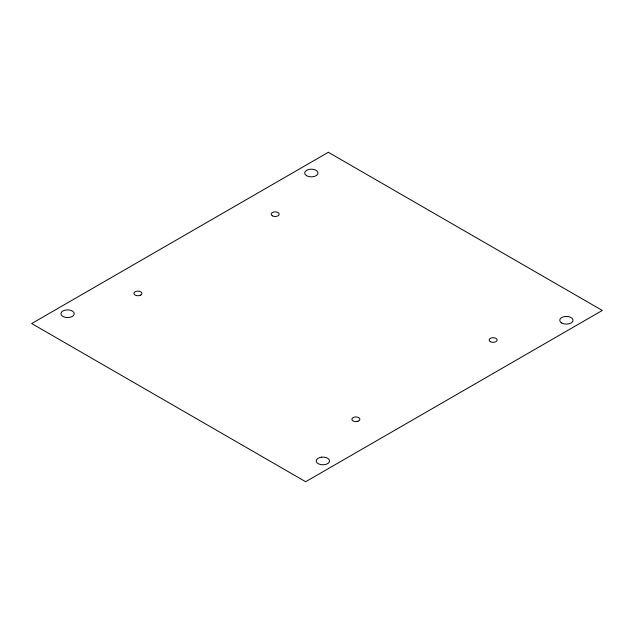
<?xml version="1.0" encoding="UTF-8"?>
<svg xmlns="http://www.w3.org/2000/svg" width="634" height="634" viewBox="0 0 634 634"><rect width="100%" height="100%" fill="white"/><g stroke="black" fill="none" stroke-linecap="round" stroke-linejoin="round"><path stroke-width="0.95" d="M73.385 315.653L72.324 316.453A6.681 3.859 0 0 1 61.324 315.05A6.681 3.859 0 0 1 68.179 309.883A6.681 3.859 0 0 1 73.385 315.653M328.333 152.287L31.7 323.546L305.667 481.713L602.3 310.454L328.333 152.287M140.764 295.064L139.932 295.428A4.01 2.314 0 0 1 133.933 293.629A4.01 2.314 0 0 1 139.298 291.252A4.01 2.314 0 0 1 140.764 295.064M358.083 421.19L357.148 421.459A4.01 2.314 0 0 1 351.902 418.995A4.01 2.314 0 0 1 357.98 417.291A4.01 2.314 0 0 1 358.083 421.19M321.589 457.162L319.94 457.479A6.681 3.859 0 0 0 318.672 463.945A6.681 3.859 0 0 0 329.355 461.877A6.681 3.859 0 0 0 321.589 457.162M561.676 322.999L560.615 322.199A6.681 3.859 0 0 1 565.821 316.429A6.681 3.859 0 0 1 572.676 321.589A6.681 3.859 0 0 1 561.676 322.999M490.304 341.655L489.662 341.171A4.01 2.314 0 0 1 492.784 337.716A4.01 2.314 0 0 1 496.905 340.807A4.01 2.314 0 0 1 490.304 341.655M272.343 215.822A4.01 2.314 0 0 0 279.055 214.783A4.01 2.314 0 0 0 274.142 211.946A4.01 2.314 0 0 0 272.343 215.822M306.61 175.737A6.681 3.859 0 0 0 317.785 174.009A6.681 3.859 0 0 0 309.606 169.286A6.681 3.859 0 0 0 306.61 175.737"/></g></svg>
